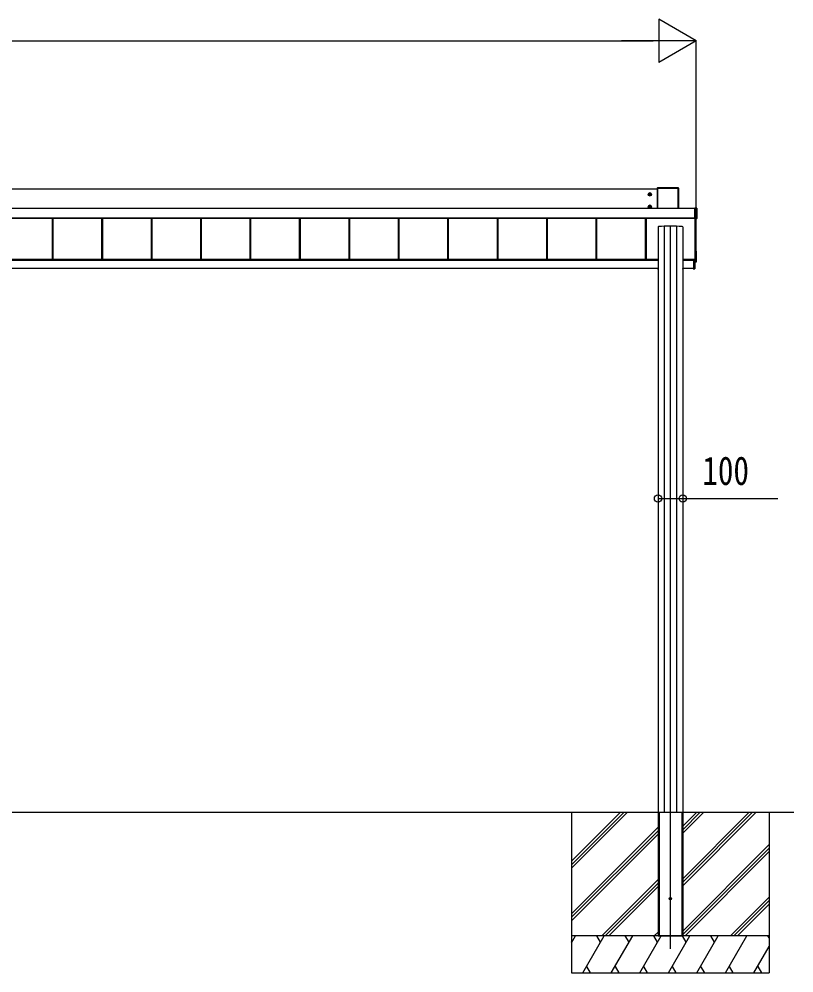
# Model space of a CAD drawing. Units: millimetres, scale not verified. Extents: x -14718 to 14718, y -10396 to 10396.
# Drawn here: x -3293 to -157, y -7996 to -4138 of the extents above; entities that cross this region are included whole.
import ezdxf
from ezdxf.enums import TextEntityAlignment as Align

# ---------------------------------------------------------------- set-up
doc = ezdxf.new("R2010")
doc.units = ezdxf.units.MM
doc.header["$LTSCALE"] = 50
for name, color, linetype in [('0-3_YKK_12', 2, 'Continuous'), ('0-4_YKK_A1', 4, 'Continuous'), ('0-5_YKK_D', 6, 'Continuous')]:
    doc.layers.add(name, color=color, linetype=linetype)
doc.styles.add('ＭＳ ゴシック', font='')
doc.styles.get('ＭＳ ゴシック').set_extended_font_data('MS Gothic')

msp = doc.modelspace()

# ---------------------------------------------------------------- linework, layer by layer
at = {"layer": '0-3_YKK_12'}
msp.add_line((-657.43, -7898.8), (-657.43, -4973.1), dxfattribs=at)
at = {"layer": '0-4_YKK_A1'}
for p, q in [((-710.43, -4821.45), (-710.43, -4903.61)), ((-710.09, -4821.59), (-710.43, -4821.45)), ((-710.09, -4903.61), (-710.09, -4821.59)), ((-624.93, -4820.95), (-709.93, -4820.95)), ((-709.93, -4820.95), (-709.59, -4821.09)), ((-709.59, -4821.09), (-709.59, -4821.58)), ((-709.59, -4821.09), (-625.27, -4821.09)), ((-709.59, -4821.58), (-709.59, -4903.61)), ((-625.27, -4821.58), (-709.59, -4821.58)), ((-625.27, -4821.09), (-624.93, -4820.95)), ((-625.27, -4821.09), (-625.27, -4821.58)), ((-625.27, -4903.61), (-625.27, -4821.58)), ((-624.43, -4821.45), (-624.77, -4821.59)), ((-624.77, -4821.59), (-624.77, -4903.61)), ((-624.43, -4903.61), (-624.43, -4821.45)), ((-710.43, -4825.17), (-6404.43, -4825.17)), ((-747.68, -4846.91), (-733.18, -4846.91)), ((-742.71, -4846.15), (-743.43, -4846.15)), ((-740.43, -4854.16), (-740.43, -4839.66)), ((-738.15, -4847.67), (-737.43, -4847.67)), ((-747.68, -4896.88), (-733.18, -4896.88)), ((-742.71, -4896.12), (-743.43, -4896.12)), ((-740.43, -4904.13), (-740.43, -4889.63)), ((-738.15, -4897.64), (-737.43, -4897.64)), ((-558.93, -4903.61), (-6449.93, -4903.61)), ((-558.93, -4904.09), (-6449.93, -4904.09)), ((-557.73, -4902.38), (-558.93, -4902.38)), ((-558.93, -4902.53), (-558.93, -4902.38)), ((-558.93, -4902.38), (-558.93, -4902.38)), ((-557.73, -4902.38), (-558.93, -4902.38)), ((-558.93, -4903.01), (-558.93, -4902.53)), ((-551.89, -4903.01), (-558.93, -4903.01)), ((-557.73, -4902.38), (-557.73, -4902.38)), ((-557.13, -4902.37), (-557.18, -4902.37)), ((-557.13, -4902.33), (-551.43, -4902.33)), ((-557.13, -4902.33), (-557.13, -4902.37)), ((-551.89, -4902.53), (-551.43, -4902.33)), ((-551.89, -4944.07), (-551.89, -4903.01)), ((-550.93, -4902.83), (-551.39, -4903.03)), ((-551.39, -4903.03), (-551.39, -4944.09)), ((-550.93, -4902.83), (-550.93, -4944.81)), ((-558.93, -4943.06), (-6449.93, -4943.06)), ((-558.93, -4943.58), (-6449.93, -4943.58)), ((-6449.93, -4943.72), (-558.93, -4943.72)), ((-558.93, -4943.72), (-6449.93, -4943.72)), ((-3158.93, -4943.72), (-3158.93, -5109.95)), ((-3158.93, -4943.72), (-3158.93, -5109.95)), ((-3156.33, -4943.72), (-3156.33, -5109.95)), ((-3156.33, -4943.72), (-3156.33, -5109.95)), ((-3155.93, -4943.72), (-3155.93, -5109.95)), ((-3155.93, -4943.72), (-3155.93, -5109.95)), ((-2958.93, -4943.72), (-2958.93, -5109.95)), ((-2956.33, -4943.72), (-2956.33, -5109.95)), ((-2955.93, -4943.72), (-2955.93, -5109.95)), ((-2758.93, -4943.72), (-2758.93, -5109.95)), ((-2756.33, -4943.72), (-2756.33, -5109.95)), ((-2755.93, -4943.72), (-2755.93, -5109.95)), ((-2558.93, -4943.72), (-2558.93, -5109.95)), ((-2556.33, -4943.72), (-2556.33, -5109.95)), ((-2555.93, -4943.72), (-2555.93, -5109.95)), ((-2358.93, -4943.72), (-2358.93, -5109.95)), ((-2356.33, -4943.72), (-2356.33, -5109.95)), ((-2355.93, -4943.72), (-2355.93, -5109.95)), ((-2158.93, -4943.72), (-2158.93, -5109.95)), ((-2156.33, -4943.72), (-2156.33, -5109.95)), ((-2155.93, -4943.72), (-2155.93, -5109.95)), ((-1958.93, -4943.72), (-1958.93, -5109.95)), ((-1956.33, -4943.72), (-1956.33, -5109.95)), ((-1955.93, -4943.72), (-1955.93, -5109.95)), ((-1758.93, -4943.72), (-1758.93, -5109.95)), ((-1756.33, -4943.72), (-1756.33, -5109.95)), ((-1755.93, -4943.72), (-1755.93, -5109.95)), ((-1558.93, -4943.72), (-1558.93, -5109.95)), ((-1556.33, -4943.72), (-1556.33, -5109.95)), ((-1555.93, -4943.72), (-1555.93, -5109.95)), ((-1358.93, -4943.72), (-1358.93, -5109.95)), ((-1356.33, -4943.72), (-1356.33, -5109.95)), ((-1355.93, -4943.72), (-1355.93, -5109.95)), ((-1158.93, -4943.72), (-1158.93, -5109.95)), ((-1156.33, -4943.72), (-1156.33, -5109.95)), ((-1155.93, -4943.72), (-1155.93, -5109.95)), ((-958.93, -4943.72), (-958.93, -5109.95)), ((-956.33, -4943.72), (-956.33, -5109.95)), ((-955.93, -4943.72), (-955.93, -5109.95)), ((-758.93, -4943.72), (-758.93, -5109.95)), ((-756.33, -4943.72), (-756.33, -5109.95)), ((-755.93, -4943.72), (-755.93, -5109.95)), ((-682.24, -4975.92), (-682.24, -7346.3)), ((-632.62, -4975.92), (-632.62, -7346.3)), ((-558.93, -4944.07), (-551.89, -4944.07)), ((-558.93, -4944.58), (-558.93, -4945.13)), ((-551.89, -4944.58), (-558.93, -4944.58)), ((-558.93, -4945.13), (-557.73, -4945.13)), ((-558.93, -4945.13), (-558.93, -4945.13)), ((-558.93, -4945.13), (-557.73, -4945.13)), ((-557.73, -4945.13), (-557.73, -4945.13)), ((-557.43, -5117.78), (-557.43, -4945.14)), ((-557.13, -4945.19), (-557.13, -4945.31)), ((-551.43, -4945.31), (-557.13, -4945.31)), ((-552.43, -5117.73), (-552.43, -4945.31)), ((-551.89, -4944.07), (-551.89, -4944.58)), ((-551.43, -4945.31), (-551.89, -4944.58)), ((-551.39, -4944.09), (-550.93, -4944.81)), ((-707.43, -4977.66), (-707.43, -7342.3)), ((-607.43, -4977.66), (-607.43, -7342.3)), ((-551.9, -5077.21), (-552.43, -5077.18)), ((-551.43, -5118.77), (-551.43, -5077.71)), ((-707.43, -5109.95), (-6347.43, -5109.95)), ((-707.43, -5111.95), (-6347.43, -5111.95)), ((-707.43, -5114.82), (-6343.43, -5114.82)), ((-560.43, -5109.95), (-607.43, -5109.95)), ((-564.43, -5111.95), (-607.43, -5111.95)), ((-564.43, -5114.82), (-607.43, -5114.82)), ((-559.43, -5110.3), (-564.43, -5110.29)), ((-564.43, -5114.58), (-564.43, -5110.29)), ((-564.43, -5114.58), (-564.43, -5114.78)), ((-558.71, -5114.59), (-564.43, -5114.58)), ((-564.43, -5115.08), (-558.23, -5115.09)), ((-560.93, -5109.56), (-557.73, -5109.56)), ((-560.93, -5109.95), (-560.93, -5109.56)), ((-560.43, -5109.95), (-560.43, -5110.24)), ((-560.43, -5110.24), (-560.43, -5110.29)), ((-559.43, -5110.3), (-559.43, -5109.56)), ((-558.71, -5112.01), (-558.71, -5114.59)), ((-558.71, -5112.01), (-558.43, -5112.01)), ((-558.71, -5114.59), (-558.43, -5114.59)), ((-558.23, -5114.79), (-558.23, -5111.81)), ((-558.23, -5114.79), (-558.23, -5114.79)), ((-558.21, -5109.56), (-558.21, -5111.51)), ((-558.21, -5111.51), (-557.93, -5111.51)), ((-558.21, -5115.09), (-557.93, -5115.09)), ((-557.93, -5111.51), (-557.93, -5109.56)), ((-557.93, -5115.09), (-557.93, -5111.51)), ((-557.93, -5148.18), (-557.93, -5115.09)), ((-552.43, -5118.3), (-557.93, -5118.63)), ((-557.93, -5119.89), (-551.9, -5119.51)), ((-557.93, -5119.89), (-551.9, -5119.51)), ((-551.9, -5119.26), (-557.61, -5119.61)), ((-557.61, -5119.61), (-557.61, -5119.66)), ((-552.93, -5118.28), (-556.93, -5118.28)), ((-552.43, -5118.3), (-552.43, -5117.73)), ((-551.9, -5119.51), (-551.9, -5119.26)), ((-551.9, -5119.51), (-551.9, -5119.51)), ((-551.43, -5118.77), (-551.43, -5119.01)), ((-708.28, -5146.3), (-6343.43, -5146.3)), ((-708.43, -5148.48), (-708.3, -5146.3)), ((-708.28, -5146.3), (-707.8, -5146.3)), ((-707.8, -5146.3), (-707.93, -5148.48)), ((-707.43, -5146.3), (-707.8, -5146.3)), ((-607.06, -5146.3), (-607.43, -5146.3)), ((-607.43, -5148.48), (-606.93, -5148.48)), ((-606.93, -5148.8), (-607.43, -5148.8)), ((-607.06, -5146.3), (-606.58, -5146.3)), ((-606.93, -5148.48), (-607.06, -5146.3)), ((-606.93, -5148.8), (-606.93, -5148.48)), ((-606.73, -5148.8), (-606.93, -5148.8)), ((-564.43, -5146.3), (-606.58, -5146.3)), ((-606.56, -5146.3), (-606.43, -5148.48)), ((-564.43, -5148.86), (-558.21, -5148.48)), ((-564.43, -5148.56), (-564.43, -5148.86)), ((-557.93, -5148.18), (-558.21, -5148.18)), ((-12207.43, -7346.3), (-157.43, -7346.3)), ((-1057.43, -7346.3), (-1057.43, -7996.3)), ((-1057.43, -7572.93), (-830.8, -7346.3)), ((-1057.43, -7544.65), (-859.08, -7346.3)), ((-1057.43, -7558.79), (-845, -7346.36)), ((-707.43, -7342.3), (-707.43, -7846.3)), ((-707.43, -7346.3), (-707.13, -7346.3)), ((-707.43, -7346.3), (-707.43, -7846.3)), ((-707.13, -7346.3), (-607.73, -7346.3)), ((-704.93, -7346.3), (-704.93, -7846.3)), ((-703.43, -7346.3), (-703.43, -7846.3)), ((-611.43, -7346.3), (-611.43, -7846.3)), ((-609.93, -7346.3), (-609.93, -7846.3)), ((-607.43, -7342.3), (-607.43, -7846.3)), ((-607.43, -7346.3), (-607.43, -7846.3)), ((-607.43, -7431.3), (-522.43, -7346.3)), ((-607.43, -7417.16), (-536.57, -7346.3)), ((-607.43, -7403.01), (-550.72, -7346.3)), ((-607.43, -7643.43), (-310.34, -7346.34)), ((-607.43, -7629.29), (-324.48, -7346.34)), ((-607.43, -7615.15), (-338.62, -7346.34)), ((-257.43, -7346.3), (-257.43, -7996.3)), ((-1057.43, -7756.78), (-707.43, -7406.78)), ((-1057.43, -7770.92), (-707.43, -7420.92)), ((-1057.43, -7785.06), (-707.43, -7435.06)), ((-607.43, -7827.28), (-257.43, -7477.28)), ((-607.43, -7841.42), (-257.43, -7491.42)), ((-598.17, -7846.3), (-257.43, -7505.56)), ((-934.82, -7846.3), (-707.43, -7618.91)), ((-920.68, -7846.3), (-707.43, -7633.05)), ((-906.54, -7846.3), (-707.43, -7647.2)), ((-414.32, -7846.3), (-257.43, -7689.41)), ((-400.18, -7846.3), (-257.43, -7703.55)), ((-386.04, -7846.3), (-257.43, -7717.69)), ((-722.69, -7846.3), (-707.43, -7831.04)), ((-257.43, -7846.3), (-1057.43, -7846.3)), ((-1057.43, -7875.24), (-1040.72, -7846.3)), ((-257.43, -7846.3), (-1057.43, -7846.3)), ((-1055.72, -7872.28), (-1057.43, -7869.32)), ((-1011.85, -7996.3), (-925.25, -7846.3)), ((-940.25, -7872.28), (-955.25, -7846.3)), ((-896.38, -7996.3), (-809.78, -7846.3)), ((-824.78, -7872.28), (-839.78, -7846.3)), ((-780.91, -7996.3), (-694.31, -7846.3)), ((-709.31, -7872.28), (-724.31, -7846.3)), ((-707.43, -7846.3), (-607.43, -7846.3)), ((-665.44, -7996.3), (-578.84, -7846.3)), ((-593.84, -7872.28), (-608.84, -7846.3)), ((-549.97, -7996.3), (-463.37, -7846.3)), ((-478.37, -7872.28), (-493.37, -7846.3)), ((-434.5, -7996.3), (-347.9, -7846.3)), ((-257.43, -7854.96), (-262.43, -7846.3)), ((-319.03, -7996.3), (-257.43, -7889.6)), ((-996.86, -7970.32), (-981.86, -7996.3)), ((-881.39, -7970.32), (-866.39, -7996.3)), ((-765.92, -7970.32), (-750.92, -7996.3)), ((-650.44, -7970.32), (-635.44, -7996.3)), ((-534.98, -7970.32), (-519.98, -7996.3)), ((-419.5, -7970.32), (-404.51, -7996.3)), ((-304.03, -7970.32), (-289.04, -7996.3)), ((-1057.43, -7996.3), (-257.43, -7996.3))]:
    msp.add_line(p, q, dxfattribs=at)
for points in [[(-740.43, -4841.14), (-745.43, -4844.02), (-745.43, -4849.8), (-740.43, -4852.68), (-735.43, -4849.8), (-735.43, -4844.02)], [(-740.43, -4891.11), (-745.43, -4893.99), (-745.43, -4899.77), (-740.43, -4902.65), (-735.43, -4899.77), (-735.43, -4893.99)]]:
    msp.add_lwpolyline(points, close=True, dxfattribs=at)
for points in [[(-743.43, -4846.15), (-743.43, -4847.67), (-742.71, -4847.67)], [(-739.67, -4844.63), (-739.67, -4843.91), (-741.19, -4843.91), (-741.19, -4844.63)], [(-741.19, -4849.19), (-741.19, -4849.91), (-739.67, -4849.91), (-739.67, -4849.19)], [(-737.43, -4847.67), (-737.43, -4846.15), (-738.15, -4846.15)], [(-743.43, -4896.12), (-743.43, -4897.64), (-742.71, -4897.64)], [(-739.67, -4894.6), (-739.67, -4893.88), (-741.19, -4893.88), (-741.19, -4894.6)], [(-741.19, -4899.16), (-741.19, -4899.88), (-739.67, -4899.88), (-739.67, -4899.16)], [(-737.43, -4897.64), (-737.43, -4896.12), (-738.15, -4896.12)], [(-558.93, -4902.53), (-551.89, -4902.53), (-551.89, -4903.01)], [(-558.93, -4944.58), (-558.93, -4944.07), (-558.93, -4903.01)], [(-558.25, -5114.79), (-564.43, -5114.78), (-564.43, -5115.08), (-564.43, -5148.56)], [(-558.21, -5115.09), (-558.21, -5148.18), (-564.43, -5148.56)], [(-558.43, -5114.61), (-558.43, -5114.59), (-558.43, -5112.01)], [(-558.23, -5114.79), (-558.23, -5114.79), (-558.24, -5114.79)], [(-707.43, -5148.8), (-707.93, -5148.8), (-708.13, -5148.8)], [(-707.93, -5148.8), (-707.93, -5148.48), (-707.43, -5148.48)], [(-707.13, -7346.3), (-607.73, -7346.3), (-607.43, -7346.3)]]:
    msp.add_lwpolyline(points, dxfattribs=at)
for centre, radius in [((-740.43, -4846.91), 6.25), ((-740.43, -4846.91), 5), ((-740.43, -4896.88), 6.25), ((-740.43, -4896.88), 5), ((-657.43, -7696.3), 5)]:
    msp.add_circle(centre, radius, dxfattribs=at)
for centre, radius, start, end in [((-709.59, -4821.59), 0.5, 90.15046, 179.81463), ((-709.71, -4825.69), 4.12, 88.40447, 95.35624), ((-625.27, -4821.59), 0.5, 0.18537, 89.84954), ((-625.15, -4825.69), 4.12, 84.64376, 91.59553), ((-740.43, -4846.91), 5.58, 153.74848, 206.25152), ((-740.43, -4846.91), 5.58, 93.74848, 146.25152), ((-740.43, -4846.91), 5.58, 213.74848, 266.25152), ((-742.71, -4844.63), 1.52, 270, 0), ((-742.71, -4849.19), 1.52, 0, 90), ((-740.43, -4846.91), 5.58, 33.74848, 86.25152), ((-740.43, -4846.91), 5.58, 273.74848, 326.25152), ((-738.15, -4844.63), 1.52, 180, 270), ((-738.15, -4849.19), 1.52, 90, 180), ((-740.43, -4846.91), 5.58, 333.74848, 26.25152), ((-740.43, -4896.88), 5.58, 153.74848, 206.25152), ((-740.43, -4896.88), 5.58, 93.74848, 146.25152), ((-740.43, -4896.88), 5.58, 213.74848, 266.25152), ((-742.71, -4894.6), 1.52, 270, 0), ((-742.71, -4899.16), 1.52, 0, 90), ((-740.43, -4896.88), 5.58, 33.74848, 86.25152), ((-740.43, -4896.88), 5.58, 273.74848, 326.25152), ((-738.15, -4894.6), 1.52, 180, 270), ((-738.15, -4899.16), 1.52, 90, 180), ((-740.43, -4896.88), 5.58, 333.74848, 26.25152), ((-557.29, -4900.97), 1.41, 271.33232, 274.49739), ((-551.89, -4903.03), 0.5, 0.18537, 89.84954), ((-551.78, -4907.13), 4.12, 84.64376, 91.59553), ((-557.64, -4947.75), 2.62, 81.42612, 92.09097), ((-557.13, -4944.89), 0.301, 243.24083, 270.00691), ((-551.78, -4948.19), 4.12, 84.64376, 91.59553), ((-551.89, -4944.08), 0.502, 270.31408, 359.651), ((-551.93, -5077.71), 0.5, 0.01604, 86.51881), ((-558.64, -5116.58), 1.98, 83.79926, 91.95127), ((-558.25, -5115.09), 0.3, 87.77338, 89.77816), ((-558.25, -5114.94), 0.141, 85.77463, 89.9759), ((-559.48, -5115.02), 1.25, 356.45735, 10.27369), ((-559.44, -5114.97), 1.21, 354.17006, 8.37745), ((-559.56, -5111.58), 1.35, 350.09675, 2.91202), ((-558.23, -5111.51), 0.3, 269.98255, 359.98254), ((-558.23, -5115.09), 0.3, 0, 89.87763), ((-559.43, -5115.02), 1.22, 356.27163, 10.47203), ((-557.63, -5119.31), 0.3, 180.0189, 273.51595), ((-557.63, -5119.36), 0.3, 180.0189, 273.51595), ((-557.73, -5109.26), 0.3, 269.98255, 359.98252), ((-556.93, -5117.78), 0.5, 180.01746, 270.01745), ((-552.93, -5117.78), 0.5, 269.98255, 359.98254), ((-551.93, -5118.77), 0.5, 273.48119, 359.98396), ((-551.93, -5119.01), 0.5, 273.6197, 0), ((-551.93, -5119.01), 0.5, 273.48119, 359.98396), ((-708.13, -5148.5), 0.3, 176.5, 270), ((-606.73, -5148.5), 0.3, 270, 3.5), ((-558.23, -5148.18), 0.3, 273.5, 0), ((-559.44, -5148.33), 1.24, 353.06854, 6.93146)]:
    msp.add_arc(centre, radius, start, end, dxfattribs=at)
for centre, major_axis, ratio, start_param, end_param in [((-709.93, -4821.45), (0.382, -0.325), 0.996231, 2.2770247, 3.8440941), ((-624.93, -4821.45), (0.382, 0.325), 0.996231, 5.5806839, 7.1477533), ((-557.73, -4902.37), (0.6, 0), 0.026226, 4.712389, 5.6461648), ((-557.13, -4902.63), (0, 0.3), 0.998743, 6.2831853, 6.8214342), ((-557.73, -4902.37), (0.6, 0), 0.026226, 5.6461648, 6.2831853), ((-551.43, -4902.83), (0.382, 0.325), 0.996231, 5.5806839, 7.1477533), ((-657.43, -4977.66), (50, 0), 0.04, 6.2831853, 9.424778), ((-557.73, -4945.19), (0.6, 0), 0.096025, 6.2831853, 7.8539816), ((-557.13, -4945.01), (0, 0.3), 0.998743, 2.0534275, 3.1415927), ((-551.43, -4944.81), (0.382, -0.325), 0.996231, 5.4186173, 6.9856867), ((-558.21, -5112.01), (-0.301, 0.4), 0.997782, 5.6362522, 7.2070486), ((-558.73, -5114.59), (-0.001, 0.2), 0.09157, 4.6769241, 4.7117655), ((-558.23, -5114.59), (0.482, 0.007), 0.414889, 3.1353871, 4.6694768), ((-558.23, -5112.01), (-0.108, 0.169), 0.994155, 5.7105836, 7.28138), ((-558.23, -5114.59), (0.145, 0.15), 0.921201, 2.3804184, 3.9145081), ((-558.21, -5114.59), (-0.301, 0.4), 0.997782, 2.4579529, 2.4946596), ((-558.21, -5119.69), (0.6, 0.037), 0.034769, 5.198958, 6.2810574), ((-707.93, -5148.5), (0.5, -0.018), 0.036539, 1.5736281, 3.1406975), ((-606.93, -5148.5), (0.5, 0.018), 0.036539, 0.0008951, 1.5679645)]:
    msp.add_ellipse(centre, major_axis=major_axis, ratio=ratio, start_param=start_param, end_param=end_param, dxfattribs=at)
at = {"layer": '0-5_YKK_D'}
for p, q in [((-552.43, -4225.17), (-703.99, -4137.67)), ((-703.99, -4137.67), (-703.99, -4312.67)), ((-12187.43, -4225.17), (-727.43, -4225.17)), ((-552.43, -4225.17), (-855.54, -4225.17)), ((-552.43, -4225.17), (-703.99, -4312.67)), ((-552.43, -4944.31), (-552.43, -4224.17))]:
    msp.add_line(p, q, dxfattribs=at)
msp.add_lwpolyline([(-707.43, -6076.84), (-607.43, -6076.84), (-222.33, -6076.84)], dxfattribs=at)
for centre in [(-707.43, -6076.84), (-607.43, -6076.84)]:
    msp.add_circle(centre, 14.88, dxfattribs=at)

# ---------------------------------------------------------------- texts
at = {"layer": '0-5_YKK_D', "style": 'ＭＳ ゴシック', "width": 0.8}
msp.add_text('100', height=115.5, dxfattribs=at).set_placement((-527.93, -6056.84), align=Align.BOTTOM_LEFT)

doc.saveas('drawing.dxf')
